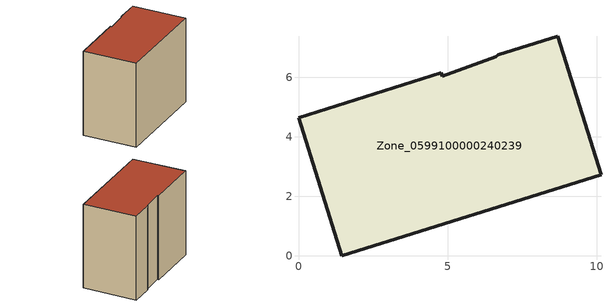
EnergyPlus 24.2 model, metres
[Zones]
Zone_0599100000240239
 floor ground (C_G): 4.82,6.03 6.61,6.68 6.71,6.75 8.7,7.38 10.15,2.73 1.45,0 0,4.63 4.79,6.14 z0
 wall outside (C_F): 10.15,2.73 8.7,7.38 6.71,6.75 6.61,6.68 4.82,6.03 4.79,6.14 0,4.63 1.45,0 10.15,2.73 z0:7.69
 roof outside (C_R): 4.82,6.03 4.79,6.14 0,4.63 1.45,0 10.15,2.73 8.7,7.38 6.71,6.75 6.61,6.68 z7.69
[BUILDING]
Pand.0599100000240239: North Axis=0; Terrain=City; Loads Convergence Tolerance Value=0.04; Temperature Convergence Tolerance Value=0.4; Solar Distribution=FullExterior; Maximum Number of Warmup Days=25; Minimum Number of Warmup Days=1
[Site:Location]
Rotterdam.The.Hague.AP_ZH_NLD Design_Conditions: Latitude=51.96; Longitude=4.45; Time Zone=1; Elevation=-4.5
[SITE:GROUNDTEMPERATURE:BUILDINGSURFACE]
18, 18, 18, 18, 18, 18, 18, 18, 18, 18, 18, 18
[MATERIAL] Thermal Absorptance=0.9; Solar Absorptance=0.7; Visible Absorptance=0.7
Name | Roughness | Thickness | Conductivity | Density | Specific Heat
G.TC.1946 | MediumSmooth | 0.15 | 1 | 540 | 1210
F.TC.1946 | Rough | 0.3 | 0.857143 | 1920 | 840
R.TC.1946 | MediumRough | 0.2 | 0.909091 | 1500 | 1000
[CONSTRUCTION]
C_G: G.TC.1946
C_F: F.TC.1946
C_R: R.TC.1946
[ZONE]
Zone_0599100000240239: Type=1; Multiplier=1; Ceiling Height=Autocalculate; Volume=Autocalculate; Floor Area=autocalculate; Part of Total Floor Area=Yes
[ZONEINFILTRATION:DESIGNFLOWRATE]
Infil_Zone_0599100000240239: Zone or ZoneList or Space or SpaceList=Zone_0599100000240239; Schedule=AlwaysOn; Design Flow Rate Calculation Method=Flow/Area; Flow Rate per Floor Area=0.003; Constant Term Coefficient=1; Temperature Term Coefficient=0; Velocity Term Coefficient=0; Velocity Squared Term Coefficient=0
[HVACTEMPLATE:ZONE:IDEALLOADSAIRSYSTEM]
Zone_0599100000240239: Maximum Heating Supply Air Temperature=50; Minimum Cooling Supply Air Temperature=13; Maximum Heating Supply Air Humidity Ratio=0.0156; Minimum Cooling Supply Air Humidity Ratio=0.0077; Heating Limit=NoLimit; Cooling Limit=NoLimit; Dehumidification Control Type=ConstantSensibleHeatRatio; Cooling Sensible Heat Ratio=0.7; Dehumidification Setpoint=60; Humidification Control Type=None; Humidification Setpoint=30; Outdoor Air Method=None; Outdoor Air Flow Rate per Person=0.00944; Outdoor Air Flow Rate per Zone Floor Area=0; Outdoor Air Flow Rate per Zone=0; Demand Controlled Ventilation Type=None; Outdoor Air Economizer Type=NoEconomizer; Heat Recovery Type=None; Sensible Heat Recovery Effectiveness=0.7; Latent Heat Recovery Effectiveness=0.65
[ZONECONTROL:THERMOSTAT]
ThermostatControl_Zone_0599100000240239: Zone or ZoneList=Zone_0599100000240239; Control Type Schedule=DualSetpointControlType; Control 1=Thermostat_Zone_0599100000240239; Temperature Difference Between Cutout And Setpoint=0
[THERMOSTATSETPOINT:DUALSETPOINT]
Thermostat_Zone_0599100000240239: Heating Setpoint Temperature Schedule=HeatingSetpoint_Zone_0599100000240239; Cooling Setpoint Temperature Schedule=CoolingSetpoint_Zone_0599100000240239
[SCHEDULE:COMPACT]
HeatingSetpoint_Zone_0599100000240239: Through: 12/31, For: AllDays, Until: 24:00, 21
CoolingSetpoint_Zone_0599100000240239: Through: 12/31, For: AllDays, Until: 24:00, 24
DualSetpointControlType: Through: 12/31, For: AllDays, Until: 24:00, 4
AlwaysOn: Through: 12/31, For: AllDays, Until: 24:00, 1
